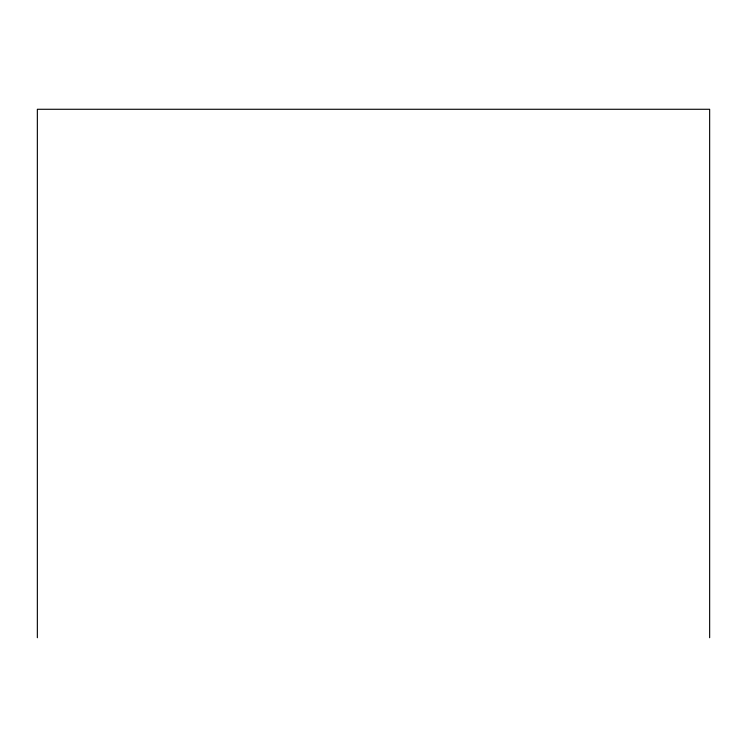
<?xml version="1.0" encoding="UTF-8"?>
<svg xmlns="http://www.w3.org/2000/svg" width="747" height="747" viewBox="0 0 747 747"><rect width="100%" height="100%" fill="white"/><g stroke="black" fill="none" stroke-linecap="round" stroke-linejoin="round"><path stroke-width="1.12" d="M709.65 637.723L709.65 109.277L37.35 109.277L37.35 637.723"/></g></svg>
